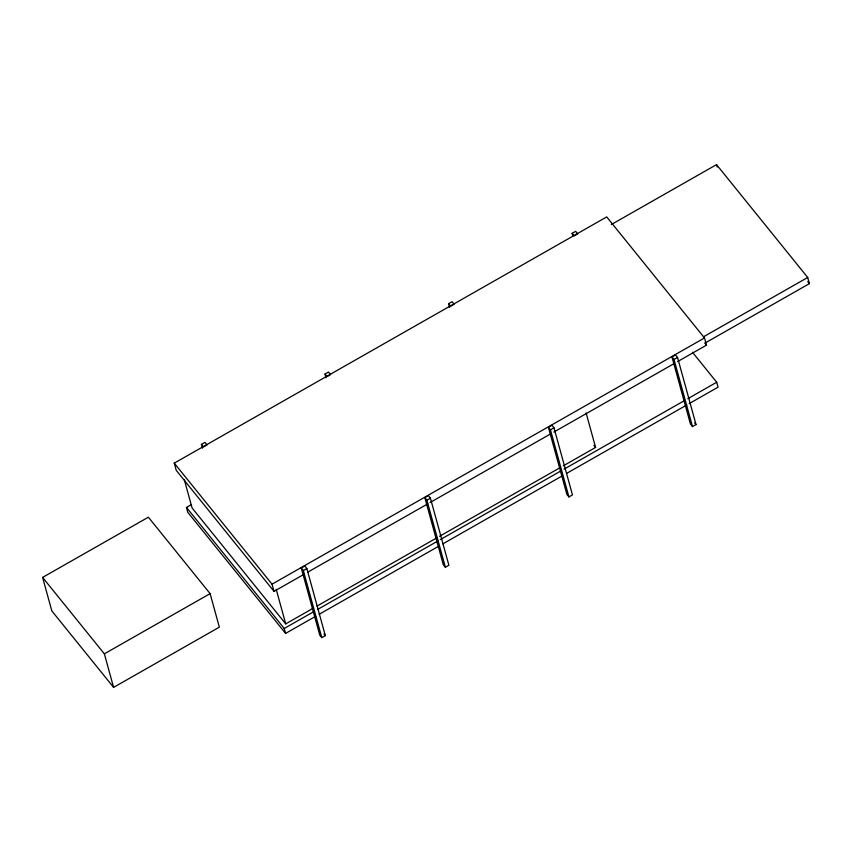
<?xml version="1.0" encoding="UTF-8"?>
<svg xmlns="http://www.w3.org/2000/svg" width="852" height="852" viewBox="0 0 852 852"><rect width="100%" height="100%" fill="white"/><g stroke="black" fill="none" stroke-linecap="round" stroke-linejoin="round"><path stroke-width="1.28" d="M201.423 444.403L204.949 442.401L207.015 444.946L203.479 446.959L201.423 444.403L202.467 448.205M324.995 374.049L328.521 372.047L330.576 374.592L327.051 376.595L324.995 374.049L326.039 377.851M448.557 303.695L452.082 301.693L454.137 304.239L450.612 306.241L448.557 303.695L449.6 307.497M572.821 235.876L572.118 233.341L575.643 231.339L577.699 233.885M304.089 574.269L274.024 591.384L176.247 470.357L174.255 463.147L606.72 216.919L704.497 337.946L706.478 345.156L677.574 361.61M576.825 234.385L574.173 235.887L572.118 233.341M611.267 224.566L716.532 164.628L807.707 277.475L809.4 283.641L705.296 342.919M42.6 577.411L148.365 517.196L210.114 593.631L219.347 627.157L113.593 687.372L51.834 610.927L42.6 577.411L104.359 653.846L113.593 687.372M315.655 616.284L285.59 633.398L187.813 512.371L186.46 507.451L191.082 504.81M104.359 653.846L210.114 593.631M703.592 336.753L807.707 277.475M274.024 591.384L272.033 584.174L704.497 337.946M301.267 567.986L304.792 565.973L306.848 568.529L325.326 635.635L321.8 637.637L319.745 635.091L301.267 567.986L303.323 570.531L321.8 637.637M424.828 497.632L428.354 495.619L430.409 498.164L448.897 565.281L445.372 567.283L443.306 564.738L424.828 497.632L426.884 500.177L445.372 567.283M548.39 427.278L551.915 425.265L553.981 427.81L572.459 494.916L568.934 496.929L566.878 494.384L548.39 427.278L550.445 429.823L568.934 496.929M671.962 356.924L675.487 354.911L677.542 357.457L696.02 424.562L692.495 426.575L690.439 424.03L671.962 356.924L674.017 359.469L692.495 426.575M303.323 570.531L306.848 568.529M426.884 500.177L430.409 498.164M550.445 429.823L553.981 427.81M674.017 359.469L677.542 357.457M307.551 572.288L427.81 503.82M430.122 502.499L550.381 434.03M553.843 432.06L674.102 363.591M184.351 479.857L192.105 507.994L285.718 623.877L313.472 608.072M316.944 606.102L437.193 537.633M439.504 536.313L559.753 467.844M563.225 465.874L595.601 447.438L586.091 412.9M285.59 633.398L284.238 628.478L314.303 611.363M317.775 609.382L438.024 540.913M440.335 539.593L560.595 471.124M564.067 469.154L684.316 400.674M687.788 398.704L716.702 382.239L692.463 352.249M319.127 614.313L438.226 546.494M442.848 543.864L561.947 476.044M566.58 473.414L686.829 404.945M689.151 403.624L718.055 387.17L716.702 382.239M807.728 281.575L809.4 283.641M704.806 343.079L706.478 345.156M694.657 422.869L696.02 424.562M593.929 445.362L595.601 447.438M323.962 633.931L325.326 635.635M174.255 463.147L272.033 584.174M186.46 507.451L284.238 628.478M716.532 164.628L717.214 167.099M276.208 589.339L285.718 623.877"/></g></svg>
